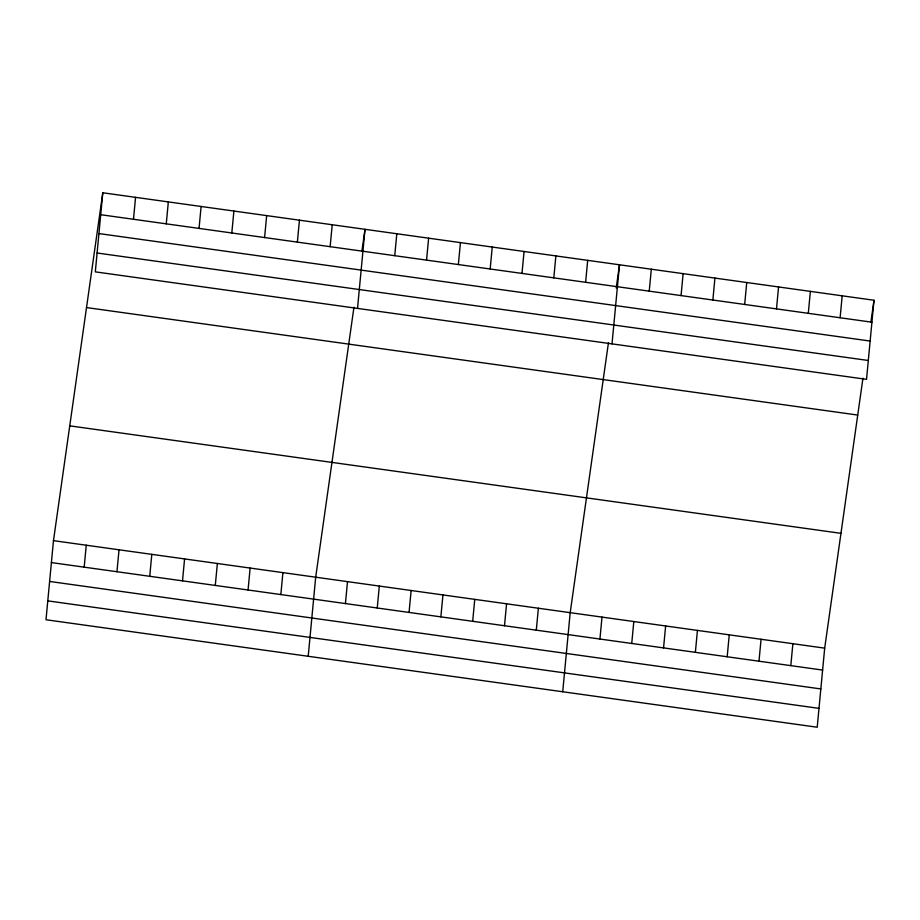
<?xml version="1.0" encoding="UTF-8"?>
<svg xmlns="http://www.w3.org/2000/svg" width="920" height="920" viewBox="0 0 920 920"><rect width="100%" height="100%" fill="white"/><g stroke="black" fill="none" stroke-linecap="round" stroke-linejoin="round"><path stroke-width="1.38" d="M102.787 192.774L95.312 271.86L866.525 379.35L874 300.253L102.787 192.774L53.475 540.649L46 619.746L817.213 727.225L824.688 648.14L862.96 378.154M84.18 567.157L86.25 545.226M133.492 219.27L135.562 197.34M116.955 571.722L119.025 549.792M166.267 223.836L168.337 201.905M149.73 576.288L151.811 554.357M199.042 228.413L201.112 206.471M182.505 580.865L184.586 558.923M231.817 232.978L233.887 211.048M215.291 585.43L217.361 563.5M264.592 237.544L266.662 215.613M248.066 589.996L250.136 568.066M297.367 242.109L299.448 220.179M280.841 594.561L282.911 572.631M330.142 246.686L332.223 224.744M308.211 656.282L315.686 577.197L353.959 307.222M357.523 308.407L364.998 229.321L361.893 251.183M345.425 603.566L347.507 581.635M394.737 255.679L396.808 233.749M377.246 608.005L379.316 586.063M426.546 260.118L428.628 238.188M409.055 612.432L411.125 590.502M458.367 264.546L460.437 242.615M440.864 616.871L442.945 594.941M490.176 268.985L492.246 247.054M472.684 621.299L474.754 599.369M521.985 273.424L524.066 251.482M504.493 625.738L506.563 603.807M553.805 277.851L555.875 255.921M536.303 630.165L538.372 608.235M585.615 282.29L587.684 260.348M562.718 691.759L570.193 612.674L608.453 342.688M612.019 343.873L619.494 264.787L616.205 288.017M599.932 639.032L602.002 617.101M649.232 291.157L651.314 269.226M631.741 643.471L633.811 621.54M681.053 295.584L683.123 273.654M663.55 647.91L665.631 625.968M712.862 300.023L714.932 278.093M695.37 652.337L697.44 630.407M744.671 304.451L746.752 282.52M727.179 656.776L729.249 634.834M776.491 308.89L778.561 286.959M758.988 661.204L761.07 639.273M808.3 313.329L810.37 291.387M790.809 665.643L792.879 643.712M840.109 317.756L842.191 295.826M870.895 322.126L874 300.253M100.705 214.705L871.93 322.195M98.923 233.565L870.147 341.055M97.094 253L868.307 360.49M86.514 307.567L857.727 415.058M69.747 425.856L840.96 533.335M53.475 540.649L824.688 648.14M51.405 562.591L822.618 670.07M49.622 581.452L820.835 688.931M47.782 600.875L818.995 708.365"/></g></svg>
